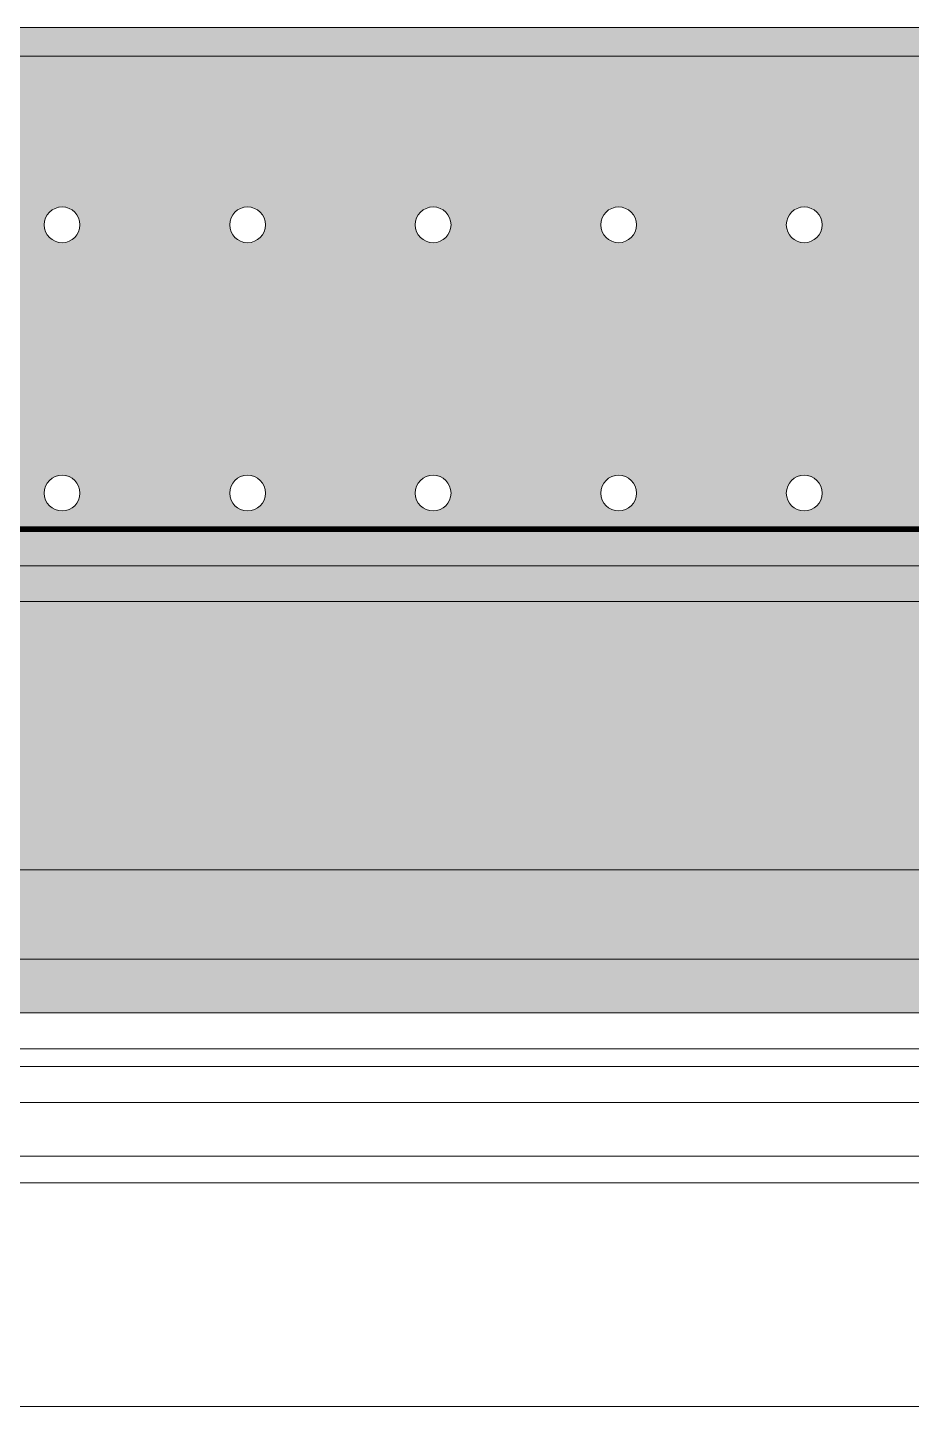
# Model space of a CAD drawing. Header units: millimetres. Extents: x 35144 to 233944, y -8553 to 29000.
# Drawn here: x 82412 to 82906, y 3300 to 4071 of the extents above; entities that cross this region are included whole.
import ezdxf

# ---------------------------------------------------------------- set-up
doc = ezdxf.new("R2010")
doc.units = ezdxf.units.MM
for name, color, linetype, lineweight in [('A-GLAZ', 7, 'Continuous', 9), ('A-GLAZ-1', 7, 'Continuous', 13), ('Оси', 7, 'Continuous', 9)]:
    doc.layers.add(name, color=color, linetype=linetype, lineweight=lineweight)
for name, color, linetype, lineweight, true_color in [('A-WALL-1', 7, 'Continuous', 9, 0xc0c0c0), ('A-WALL-2', 7, 'Continuous', 9, 0xcbc7bf), ('I-WALL-7', 7, 'Continuous', 9, 0xcbc7bf), ('I-WALL-8', 7, 'Continuous', 80, 0xff80c0), ('S-WALL-ANLY', 7, 'Continuous', 13, 0x008040), ('Знаки-1', 9, 'Continuous', 9, 0x808080), ('Знаки-2', 7, 'Continuous', 9, 0xc1bbaf), ('Знаки-4', 7, 'Continuous', 9, 0xaba79f), ('Знаки-5', 7, 'Continuous', 9, 0xd5cdbe), ('Знаки-6', 7, 'Continuous', 9, 0xd1cabb), ('Знаки-7', 7, 'Continuous', 9, 0xccc5b7), ('Знаки-8', 7, 'Continuous', 9, 0xd4ccbd)]:
    doc.layers.add(name, color=color, linetype=linetype, lineweight=lineweight, true_color=true_color)
doc.layers.add('Знаки-3', color=7, linetype='Continuous', lineweight=9, transparency=0.5)

# ---------------------------------------------------------------- blocks, each defined once
blk = doc.blocks.new('120_Окно_СКБ_2Ст - 120_Окно_СКБ_2Ст 2100х2500 _мал створка СЛЕВА_-19967351-План отделки стен 1 этажа в осях 17-23')
at = {"layer": 'A-GLAZ'}
for p, q in [((1050, -5), (-1050, -5)), ((-100, -55), (930, -55)), ((930, -65), (-100, -65))]:
    blk.add_line(p, q, dxfattribs=at)
at = {"layer": 'A-GLAZ-1'}
for p, q in [((980, -35), (-150, -35)), ((-170, -85), (1000, -85)), ((1000, -85), (-170, -85))]:
    blk.add_line(p, q, dxfattribs=at)
blk = doc.blocks.new('Зашивка радиатора_ с перфорацией М5 - Зашивка радиатора_ с перфорацией М5а-33228705-План отделки стен 1 этажа в осях 17-23')
at = {"layer": 'Знаки-3'}
h = blk.add_hatch(color=256, dxfattribs=at)
h.paths.add_polyline_path([(1720, 380), (1720, 371.06), (550, 371.06), (550, 380), (520, 380), (520, 371.06), (-280, 371.53), (-280, 380), (-310, 380), (-310, -179.94), (1750, -179.94), (1750, 380)])
h.paths.add_polyline_path([(1546.25, 90.35), (1551.25, 89.02), (1554.91, 85.35), (1556.25, 80.35), (1554.91, 75.35), (1551.25, 71.69), (1546.25, 70.35), (1541.25, 71.69), (1537.59, 75.35), (1536.25, 80.35), (1537.59, 85.35), (1541.25, 89.02), (1543.66, 90.01)])
h.paths.add_polyline_path([(1650, 90.35), (1655, 89.02), (1658.66, 85.35), (1660, 80.35), (1658.66, 75.35), (1655, 71.69), (1650, 70.35), (1645, 71.69), (1641.34, 75.35), (1640, 80.35), (1641.34, 85.35), (1645, 89.02), (1647.41, 90.01)])
h.paths.add_polyline_path([(197.5, 90.35), (202.5, 89.02), (206.16, 85.35), (207.5, 80.35), (206.16, 75.35), (202.5, 71.69), (197.5, 70.35), (192.5, 71.69), (188.84, 75.35), (187.5, 80.35), (188.84, 85.35), (192.5, 89.02), (194.91, 90.01)])
h.paths.add_polyline_path([(405, 90.35), (410, 89.02), (413.66, 85.35), (415, 80.35), (413.66, 75.35), (410, 71.69), (405, 70.35), (400, 71.69), (396.34, 75.35), (395, 80.35), (396.34, 85.35), (400, 89.02), (402.41, 90.01)])
h.paths.add_polyline_path([(1027.5, 90.35), (1032.5, 89.02), (1036.16, 85.35), (1037.5, 80.35), (1036.16, 75.35), (1032.5, 71.69), (1027.5, 70.35), (1022.5, 71.69), (1018.84, 75.35), (1017.5, 80.35), (1018.84, 85.35), (1022.5, 89.02), (1024.91, 90.01)])
h.paths.add_polyline_path([(716.25, 90.35), (721.25, 89.02), (724.91, 85.35), (726.25, 80.35), (724.91, 75.35), (721.25, 71.69), (716.25, 70.35), (711.25, 71.69), (707.59, 75.35), (706.25, 80.35), (707.59, 85.35), (711.25, 89.02), (713.66, 90.01)])
h.paths.add_polyline_path([(301.25, 90.35), (306.25, 89.02), (309.91, 85.35), (311.25, 80.35), (309.91, 75.35), (306.25, 71.69), (301.25, 70.35), (296.25, 71.69), (292.59, 75.35), (291.25, 80.35), (292.59, 85.35), (296.25, 89.02), (298.66, 90.01)])
h.paths.add_polyline_path([(1442.5, 90.35), (1447.5, 89.02), (1451.16, 85.35), (1452.5, 80.35), (1451.16, 75.35), (1447.5, 71.69), (1442.5, 70.35), (1437.5, 71.69), (1433.84, 75.35), (1432.5, 80.35), (1433.84, 85.35), (1437.5, 89.02), (1439.91, 90.01)])
h.paths.add_polyline_path([(923.75, 90.35), (928.75, 89.02), (932.41, 85.35), (933.75, 80.35), (932.41, 75.35), (928.75, 71.69), (923.75, 70.35), (918.75, 71.69), (915.09, 75.35), (913.75, 80.35), (915.09, 85.35), (918.75, 89.02), (921.16, 90.01)])
h.paths.add_polyline_path([(508.75, 90.35), (513.75, 89.02), (517.41, 85.35), (518.75, 80.35), (517.41, 75.35), (513.75, 71.69), (508.75, 70.35), (503.75, 71.69), (500.09, 75.35), (498.75, 80.35), (500.09, 85.35), (503.75, 89.02), (506.16, 90.01)])
h.paths.add_polyline_path([(820, 90.35), (825, 89.02), (828.66, 85.35), (830, 80.35), (828.66, 75.35), (825, 71.69), (820, 70.35), (815, 71.69), (811.34, 75.35), (810, 80.35), (811.34, 85.35), (815, 89.02), (817.41, 90.01)])
h.paths.add_polyline_path([(1131.25, 90.35), (1136.25, 89.02), (1139.91, 85.35), (1141.25, 80.35), (1139.91, 75.35), (1136.25, 71.69), (1131.25, 70.35), (1126.25, 71.69), (1122.59, 75.35), (1121.25, 80.35), (1122.59, 85.35), (1126.25, 89.02), (1128.66, 90.01)])
h.paths.add_polyline_path([(612.5, 90.35), (617.5, 89.02), (621.16, 85.35), (622.5, 80.35), (621.16, 75.35), (617.5, 71.69), (612.5, 70.35), (607.5, 71.69), (603.84, 75.35), (602.5, 80.35), (603.84, 85.35), (607.5, 89.02), (609.91, 90.01)])
h.paths.add_polyline_path([(1235, 90.35), (1240, 89.02), (1243.66, 85.35), (1245, 80.35), (1243.66, 75.35), (1240, 71.69), (1235, 70.35), (1230, 71.69), (1226.34, 75.35), (1225, 80.35), (1226.34, 85.35), (1230, 89.02), (1232.41, 90.01)])
h.paths.add_polyline_path([(1338.75, 90.35), (1343.75, 89.02), (1347.41, 85.35), (1348.75, 80.35), (1347.41, 75.35), (1343.75, 71.69), (1338.75, 70.35), (1333.75, 71.69), (1330.09, 75.35), (1328.75, 80.35), (1330.09, 85.35), (1333.75, 89.02), (1336.16, 90.01)])
h.paths.add_polyline_path([(-10, 90.35), (-5, 89.02), (-1.34, 85.35), (0, 80.35), (-1.34, 75.35), (-5, 71.69), (-10, 70.35), (-15, 71.69), (-18.66, 75.35), (-20, 80.35), (-18.66, 85.35), (-15, 89.02), (-12.59, 90.01)])
h.paths.add_polyline_path([(93.75, 90.35), (98.75, 89.02), (102.41, 85.35), (103.75, 80.35), (102.41, 75.35), (98.75, 71.69), (93.75, 70.35), (88.75, 71.69), (85.09, 75.35), (83.75, 80.35), (85.09, 85.35), (88.75, 89.02), (91.16, 90.01)])
h.paths.add_polyline_path([(-217.5, 90.35), (-212.5, 89.02), (-208.84, 85.35), (-207.5, 80.35), (-208.84, 75.35), (-212.5, 71.69), (-217.5, 70.35), (-222.5, 71.69), (-226.16, 75.35), (-227.5, 80.35), (-226.16, 85.35), (-222.5, 89.02), (-220.09, 90.01)])
h.paths.add_polyline_path([(-113.75, 90.35), (-108.75, 89.02), (-105.09, 85.35), (-103.75, 80.35), (-105.09, 75.35), (-108.75, 71.69), (-113.75, 70.35), (-118.75, 71.69), (-122.41, 75.35), (-123.75, 80.35), (-122.41, 85.35), (-118.75, 89.02), (-116.34, 90.01)])
h.paths.add_polyline_path([(1546.25, -59.65), (1551.25, -60.98), (1554.91, -64.65), (1556.25, -69.65), (1554.91, -74.65), (1551.25, -78.31), (1546.25, -79.65), (1541.25, -78.31), (1537.59, -74.65), (1536.25, -69.65), (1537.59, -64.65), (1541.25, -60.98), (1543.66, -59.99)])
h.paths.add_polyline_path([(1442.5, -59.65), (1447.5, -60.98), (1451.16, -64.65), (1452.5, -69.65), (1451.16, -74.65), (1447.5, -78.31), (1442.5, -79.65), (1437.5, -78.31), (1433.84, -74.65), (1432.5, -69.65), (1433.84, -64.65), (1437.5, -60.98), (1439.91, -59.99)])
h.paths.add_polyline_path([(1650, -59.65), (1655, -60.98), (1658.66, -64.65), (1660, -69.65), (1658.66, -74.65), (1655, -78.31), (1650, -79.65), (1645, -78.31), (1641.34, -74.65), (1640, -69.65), (1641.34, -64.65), (1645, -60.98), (1647.41, -59.99)])
h.paths.add_polyline_path([(508.75, -59.65), (513.75, -60.98), (517.41, -64.65), (518.75, -69.65), (517.41, -74.65), (513.75, -78.31), (508.75, -79.65), (503.75, -78.31), (500.09, -74.65), (498.75, -69.65), (500.09, -64.65), (503.75, -60.98), (506.16, -59.99)])
h.paths.add_polyline_path([(1235, -59.65), (1240, -60.98), (1243.66, -64.65), (1245, -69.65), (1243.66, -74.65), (1240, -78.31), (1235, -79.65), (1230, -78.31), (1226.34, -74.65), (1225, -69.65), (1226.34, -64.65), (1230, -60.98), (1232.41, -59.99)])
h.paths.add_polyline_path([(820, -59.65), (825, -60.98), (828.66, -64.65), (830, -69.65), (828.66, -74.65), (825, -78.31), (820, -79.65), (815, -78.31), (811.34, -74.65), (810, -69.65), (811.34, -64.65), (815, -60.98), (817.41, -59.99)])
h.paths.add_polyline_path([(923.75, -59.65), (928.75, -60.98), (932.41, -64.65), (933.75, -69.65), (932.41, -74.65), (928.75, -78.31), (923.75, -79.65), (918.75, -78.31), (915.09, -74.65), (913.75, -69.65), (915.09, -64.65), (918.75, -60.98), (921.16, -59.99)])
h.paths.add_polyline_path([(301.25, -59.65), (306.25, -60.98), (309.91, -64.65), (311.25, -69.65), (309.91, -74.65), (306.25, -78.31), (301.25, -79.65), (296.25, -78.31), (292.59, -74.65), (291.25, -69.65), (292.59, -64.65), (296.25, -60.98), (298.66, -59.99)])
h.paths.add_polyline_path([(93.75, -59.65), (98.75, -60.98), (102.41, -64.65), (103.75, -69.65), (102.41, -74.65), (98.75, -78.31), (93.75, -79.65), (88.75, -78.31), (85.09, -74.65), (83.75, -69.65), (85.09, -64.65), (88.75, -60.98), (91.16, -59.99)])
h.paths.add_polyline_path([(1027.5, -59.65), (1032.5, -60.98), (1036.16, -64.65), (1037.5, -69.65), (1036.16, -74.65), (1032.5, -78.31), (1027.5, -79.65), (1022.5, -78.31), (1018.84, -74.65), (1017.5, -69.65), (1018.84, -64.65), (1022.5, -60.98), (1024.91, -59.99)])
h.paths.add_polyline_path([(197.5, -59.65), (202.5, -60.98), (206.16, -64.65), (207.5, -69.65), (206.16, -74.65), (202.5, -78.31), (197.5, -79.65), (192.5, -78.31), (188.84, -74.65), (187.5, -69.65), (188.84, -64.65), (192.5, -60.98), (194.91, -59.99)])
h.paths.add_polyline_path([(716.25, -59.65), (721.25, -60.98), (724.91, -64.65), (726.25, -69.65), (724.91, -74.65), (721.25, -78.31), (716.25, -79.65), (711.25, -78.31), (707.59, -74.65), (706.25, -69.65), (707.59, -64.65), (711.25, -60.98), (713.66, -59.99)])
h.paths.add_polyline_path([(405, -59.65), (410, -60.98), (413.66, -64.65), (415, -69.65), (413.66, -74.65), (410, -78.31), (405, -79.65), (400, -78.31), (396.34, -74.65), (395, -69.65), (396.34, -64.65), (400, -60.98), (402.41, -59.99)])
h.paths.add_polyline_path([(1338.75, -59.65), (1343.75, -60.98), (1347.41, -64.65), (1348.75, -69.65), (1347.41, -74.65), (1343.75, -78.31), (1338.75, -79.65), (1333.75, -78.31), (1330.09, -74.65), (1328.75, -69.65), (1330.09, -64.65), (1333.75, -60.98), (1336.16, -59.99)])
h.paths.add_polyline_path([(612.5, -59.65), (617.5, -60.98), (621.16, -64.65), (622.5, -69.65), (621.16, -74.65), (617.5, -78.31), (612.5, -79.65), (607.5, -78.31), (603.84, -74.65), (602.5, -69.65), (603.84, -64.65), (607.5, -60.98), (609.91, -59.99)])
h.paths.add_polyline_path([(1131.25, -59.65), (1136.25, -60.98), (1139.91, -64.65), (1141.25, -69.65), (1139.91, -74.65), (1136.25, -78.31), (1131.25, -79.65), (1126.25, -78.31), (1122.59, -74.65), (1121.25, -69.65), (1122.59, -64.65), (1126.25, -60.98), (1128.66, -59.99)])
h.paths.add_polyline_path([(-10, -59.65), (-5, -60.98), (-1.34, -64.65), (0, -69.65), (-1.34, -74.65), (-5, -78.31), (-10, -79.65), (-15, -78.31), (-18.66, -74.65), (-20, -69.65), (-18.66, -64.65), (-15, -60.98), (-12.59, -59.99)])
h.paths.add_polyline_path([(-217.5, -59.65), (-212.5, -60.98), (-208.84, -64.65), (-207.5, -69.65), (-208.84, -74.65), (-212.5, -78.31), (-217.5, -79.65), (-222.5, -78.31), (-226.16, -74.65), (-227.5, -69.65), (-226.16, -64.65), (-222.5, -60.98), (-220.09, -59.99)])
h.paths.add_polyline_path([(-113.75, -59.65), (-108.75, -60.98), (-105.09, -64.65), (-103.75, -69.65), (-105.09, -74.65), (-108.75, -78.31), (-113.75, -79.65), (-118.75, -78.31), (-122.41, -74.65), (-123.75, -69.65), (-122.41, -64.65), (-118.75, -60.98), (-116.34, -59.99)])
for points in [[(1735.6, -163.94), (-310, -163.94), (-310, -179.94), (1750, -178.87), (1750, -163.94), (1736.12, -163.94)], [(920, -163.94), (900, -163.94), (900.68, -179.94), (940, -179.94), (939.32, -163.94), (925.18, -163.94)], [(937.32, -163.94), (900, -163.94), (900.68, -179.94), (940, -179.94), (939.32, -163.94)], [(927.07, -163.94), (910, -163.94), (910.34, -179.94), (930, -179.94), (929.66, -163.94), (928.66, -163.94)], [(927.07, -163.94), (910, -163.94), (910.34, -179.94), (930, -179.94), (929.66, -163.94), (928.66, -163.94)], [(1025, -163.94), (1000, -163.94), (1000.68, -179.94), (1040, -179.94), (1039.32, -163.94), (1025.18, -163.94)], [(1010.34, -163.94), (1000, -163.94), (1000.68, -179.94), (1040, -179.94), (1039.32, -163.94), (1011.34, -163.94)], [(1012.93, -163.94), (1010, -163.94), (1010.34, -179.94), (1030, -179.94), (1029.66, -163.94), (1014.82, -163.94)], [(1010.34, -163.94), (1010, -163.94), (1010.34, -179.94), (1030, -179.94), (1029.66, -163.94), (1011.34, -163.94)], [(1134.14, -163.94), (1100, -163.94), (1100.68, -179.94), (1140, -179.94), (1139.32, -163.94), (1137.32, -163.94)], [(1128.66, -163.94), (1100, -163.94), (1100.68, -179.94), (1140, -179.94), (1139.32, -163.94), (1129.66, -163.94)], [(1110.34, -163.94), (1110, -163.94), (1110.34, -179.94), (1130, -179.94), (1129.66, -163.94), (1111.34, -163.94)], [(1110.34, -163.94), (1110, -163.94), (1110.34, -179.94), (1130, -179.94), (1129.66, -163.94), (1111.34, -163.94)], [(1220, -163.94), (1200, -163.94), (1200.68, -179.94), (1240, -179.94), (1239.32, -163.94), (1225.18, -163.94)], [(1228.66, -163.94), (1200, -163.94), (1200.68, -179.94), (1240, -179.94), (1239.32, -163.94), (1229.66, -163.94)], [(1210.34, -163.94), (1210, -163.94), (1210.34, -179.94), (1230, -179.94), (1229.66, -163.94), (1211.34, -163.94)], [(1210.34, -163.94), (1210, -163.94), (1210.34, -179.94), (1230, -179.94), (1229.66, -163.94), (1211.34, -163.94)], [(1325.18, -163.94), (1300, -163.94), (1300.68, -179.94), (1340, -179.94), (1339.32, -163.94), (1327.07, -163.94)], [(1300, -163.94), (1300.68, -179.94), (1340, -179.94), (1339.32, -163.94), (1300.68, -163.94)], [(1310.34, -163.94), (1310, -163.94), (1310.34, -179.94), (1330, -179.94), (1329.66, -163.94), (1311.34, -163.94)], [(1310.34, -163.94), (1310, -163.94), (1310.34, -179.94), (1330, -179.94), (1329.66, -163.94), (1311.34, -163.94)]]:
    blk.add_hatch(color=256, dxfattribs=at).paths.add_polyline_path(points)
at = {"layer": 'Знаки-1'}
blk.add_line((-310, -179.94), (1750, -179.94), dxfattribs=at)
for centre, start, end in [((923.75, 80.35), 0, 180), ((1027.5, 80.35), 0, 180), ((1131.25, 80.35), 0, 180), ((1235, 80.35), 0, 180), ((1338.75, 80.35), 0, 180), ((923.75, 80.35), 180, 360), ((1027.5, 80.35), 180, 0), ((1131.25, 80.35), 180, 360), ((1235, 80.35), 180, 0), ((1338.75, 80.35), 180, 0), ((923.75, -69.65), 0, 180), ((1027.5, -69.65), 0, 180), ((1131.25, -69.65), 0, 180), ((1235, -69.65), 0, 180), ((1338.75, -69.65), 0, 180), ((923.75, -69.65), 180, 0), ((1027.5, -69.65), 180, 0), ((1131.25, -69.65), 180, 0), ((1235, -69.65), 180, 0), ((1338.75, -69.65), 180, 0)]:
    blk.add_arc(centre, 10, start, end, dxfattribs=at)
at = {"layer": 'Знаки-2'}
for p, q in [((900, -163.94), (840, -163.94)), ((900, -163.94), (940, -163.94)), ((940, -163.94), (900, -163.94)), ((1000, -163.94), (940, -163.94)), ((1000, -163.94), (1010, -163.94)), ((1010, -163.94), (1000, -163.94)), ((1010, -163.94), (1030, -163.94)), ((1030, -163.94), (1010, -163.94)), ((1030, -163.94), (1040, -163.94)), ((1040, -163.94), (1030, -163.94)), ((1100, -163.94), (1040, -163.94)), ((1100, -163.94), (1140, -163.94)), ((1140, -163.94), (1100, -163.94)), ((1200, -163.94), (1140, -163.94)), ((1200, -163.94), (1240, -163.94)), ((1240, -163.94), (1200, -163.94)), ((1300, -163.94), (1240, -163.94)), ((1300, -163.94), (1310, -163.94)), ((1310, -163.94), (1300, -163.94)), ((1310, -163.94), (1330, -163.94)), ((1330, -163.94), (1310, -163.94)), ((1330, -163.94), (1340, -163.94)), ((1340, -163.94), (1330, -163.94)), ((1400, -163.94), (1340, -163.94)), ((840, -179.94), (900, -179.94)), ((900, -179.94), (940, -179.94)), ((940, -179.94), (900, -179.94)), ((940, -179.94), (1000, -179.94)), ((1000, -179.94), (1010, -179.94)), ((1010, -179.94), (1000, -179.94)), ((1010, -179.94), (1030, -179.94)), ((1030, -179.94), (1010, -179.94)), ((1030, -179.94), (1040, -179.94)), ((1040, -179.94), (1030, -179.94)), ((1040, -179.94), (1100, -179.94)), ((1100, -179.94), (1140, -179.94)), ((1140, -179.94), (1100, -179.94)), ((1140, -179.94), (1200, -179.94)), ((1200, -179.94), (1240, -179.94)), ((1240, -179.94), (1200, -179.94)), ((1240, -179.94), (1300, -179.94)), ((1300, -179.94), (1310, -179.94)), ((1310, -179.94), (1300, -179.94)), ((1310, -179.94), (1330, -179.94)), ((1330, -179.94), (1310, -179.94)), ((1330, -179.94), (1340, -179.94)), ((1340, -179.94), (1330, -179.94)), ((1340, -179.94), (1400, -179.94))]:
    blk.add_line(p, q, dxfattribs=at)
at = {"layer": 'Знаки-4'}
for p, q in [((-262.14, -163.94), (1700.94, -163.94)), ((1750, -179.94), (-310, -179.94)), ((1750, -179.94), (-310, -179.94))]:
    blk.add_line(p, q, dxfattribs=at)
for centre, start, end in [((923.75, 80.35), 0, 180), ((1027.5, 80.35), 0, 180), ((1131.25, 80.35), 0, 180), ((1235, 80.35), 0, 180), ((1338.75, 80.35), 0, 180), ((923.75, 80.35), 180, 360), ((1027.5, 80.35), 180, 360), ((1131.25, 80.35), 180, 360), ((1235, 80.35), 180, 0), ((1338.75, 80.35), 180, 360), ((923.75, -69.65), 0, 180), ((1027.5, -69.65), 0, 180), ((1131.25, -69.65), 0, 180), ((1235, -69.65), 0, 180), ((1338.75, -69.65), 0, 180), ((923.75, -69.65), 180, 360), ((1027.5, -69.65), 180, 360), ((1131.25, -69.65), 180, 360), ((1235, -69.65), 180, 360), ((1338.75, -69.65), 180, 360)]:
    blk.add_arc(centre, 10, start, end, dxfattribs=at)
at = {"layer": 'Знаки-5'}
for p, q in [((914.82, -163.94), (911.34, -163.94)), ((925, -163.94), (915, -163.94)), ((928.66, -163.94), (925.18, -163.94)), ((1014.82, -163.94), (1011.34, -163.94)), ((1025, -163.94), (1015, -163.94)), ((1028.66, -163.94), (1025.18, -163.94)), ((1114.82, -163.94), (1111.34, -163.94)), ((1125, -163.94), (1115, -163.94)), ((1128.66, -163.94), (1125.18, -163.94)), ((1214.82, -163.94), (1211.34, -163.94)), ((1225, -163.94), (1215, -163.94)), ((1228.66, -163.94), (1225.18, -163.94)), ((1314.82, -163.94), (1311.34, -163.94)), ((1325, -163.94), (1315, -163.94)), ((1328.66, -163.94), (1325.18, -163.94)), ((911.34, -179.94), (914.82, -179.94)), ((915, -179.94), (925, -179.94)), ((925.18, -179.94), (928.66, -179.94)), ((1011.34, -179.94), (1014.82, -179.94)), ((1015, -179.94), (1025, -179.94)), ((1025.18, -179.94), (1028.66, -179.94)), ((1111.34, -179.94), (1114.82, -179.94)), ((1115, -179.94), (1125, -179.94)), ((1125.18, -179.94), (1128.66, -179.94)), ((1211.34, -179.94), (1214.82, -179.94)), ((1215, -179.94), (1225, -179.94)), ((1225.18, -179.94), (1228.66, -179.94)), ((1311.34, -179.94), (1314.82, -179.94)), ((1315, -179.94), (1325, -179.94)), ((1325.18, -179.94), (1328.66, -179.94))]:
    blk.add_line(p, q, dxfattribs=at)
at = {"layer": 'Знаки-6'}
for p, q in [((910, -163.94), (900.68, -163.94)), ((911.28, -163.94), (914.82, -163.94)), ((914.82, -163.94), (911.28, -163.94)), ((915, -163.94), (925, -163.94)), ((925, -163.94), (915, -163.94)), ((925.18, -163.94), (928.72, -163.94)), ((928.72, -163.94), (925.18, -163.94)), ((939.32, -163.94), (930, -163.94)), ((1010, -163.94), (1000.68, -163.94)), ((1010, -163.94), (1014.81, -163.94)), ((1014.81, -163.94), (1010, -163.94)), ((1015, -163.94), (1025, -163.94)), ((1025, -163.94), (1015, -163.94)), ((1025.19, -163.94), (1030, -163.94)), ((1030, -163.94), (1025.19, -163.94)), ((1039.32, -163.94), (1030, -163.94)), ((1110, -163.94), (1100.68, -163.94)), ((1110, -163.94), (1114.81, -163.94)), ((1114.81, -163.94), (1110, -163.94)), ((1115, -163.94), (1125, -163.94)), ((1125, -163.94), (1115, -163.94)), ((1125.19, -163.94), (1130, -163.94)), ((1130, -163.94), (1125.19, -163.94)), ((1139.32, -163.94), (1130, -163.94)), ((1210, -163.94), (1200.68, -163.94)), ((1211.28, -163.94), (1214.82, -163.94)), ((1214.82, -163.94), (1211.28, -163.94)), ((1215, -163.94), (1225, -163.94)), ((1225, -163.94), (1215, -163.94)), ((1225.18, -163.94), (1228.72, -163.94)), ((1228.72, -163.94), (1225.18, -163.94)), ((1239.32, -163.94), (1230, -163.94)), ((1310, -163.94), (1300.68, -163.94)), ((1310, -163.94), (1314.81, -163.94)), ((1314.81, -163.94), (1310, -163.94)), ((1315, -163.94), (1325, -163.94)), ((1325, -163.94), (1315, -163.94)), ((1325.19, -163.94), (1330, -163.94)), ((1330, -163.94), (1325.19, -163.94)), ((1334.14, -163.94), (1330, -163.94)), ((1339.32, -163.94), (1335.29, -163.94)), ((900.68, -179.94), (910, -179.94)), ((911.28, -179.94), (914.82, -179.94)), ((914.82, -179.94), (911.28, -179.94)), ((915, -179.94), (920, -179.94)), ((920, -179.94), (915, -179.94)), ((920, -179.94), (925, -179.94)), ((925, -179.94), (920, -179.94)), ((925.18, -179.94), (928.72, -179.94)), ((928.72, -179.94), (925.18, -179.94)), ((930, -179.94), (939.32, -179.94)), ((1000.68, -179.94), (1010, -179.94)), ((1010, -179.94), (1014.81, -179.94)), ((1011.34, -179.94), (1010, -179.94)), ((1014.81, -179.94), (1011.34, -179.94)), ((1015, -179.94), (1025, -179.94)), ((1025, -179.94), (1015, -179.94)), ((1025.19, -179.94), (1030, -179.94)), ((1030, -179.94), (1025.19, -179.94)), ((1030, -179.94), (1039.32, -179.94)), ((1100.68, -179.94), (1110, -179.94)), ((1110, -179.94), (1114.81, -179.94)), ((1114.81, -179.94), (1110, -179.94)), ((1115, -179.94), (1125, -179.94)), ((1117.41, -179.94), (1115, -179.94)), ((1125, -179.94), (1117.41, -179.94)), ((1125.19, -179.94), (1130, -179.94)), ((1130, -179.94), (1125.19, -179.94)), ((1130, -179.94), (1139.32, -179.94)), ((1200.68, -179.94), (1210, -179.94)), ((1211.28, -179.94), (1214.82, -179.94)), ((1214.82, -179.94), (1211.28, -179.94)), ((1215, -179.94), (1220, -179.94)), ((1225, -179.94), (1215, -179.94)), ((1220, -179.94), (1225, -179.94)), ((1225.18, -179.94), (1228.72, -179.94)), ((1228.72, -179.94), (1225.18, -179.94)), ((1230, -179.94), (1239.32, -179.94)), ((1300.68, -179.94), (1310, -179.94)), ((1310, -179.94), (1312.93, -179.94)), ((1310.34, -179.94), (1310, -179.94)), ((1311.34, -179.94), (1310.34, -179.94)), ((1312.93, -179.94), (1311.34, -179.94)), ((1312.93, -179.94), (1314.81, -179.94)), ((1314.81, -179.94), (1312.93, -179.94)), ((1315, -179.94), (1320, -179.94)), ((1317.41, -179.94), (1315, -179.94)), ((1320, -179.94), (1317.41, -179.94)), ((1320, -179.94), (1325, -179.94)), ((1322.59, -179.94), (1320, -179.94)), ((1325, -179.94), (1322.59, -179.94)), ((1325.19, -179.94), (1330, -179.94)), ((1327.07, -179.94), (1325.19, -179.94)), ((1328.66, -179.94), (1327.07, -179.94)), ((1329.66, -179.94), (1328.66, -179.94)), ((1330, -179.94), (1329.66, -179.94)), ((1330, -179.94), (1334.14, -179.94)), ((1335.29, -179.94), (1339.32, -179.94))]:
    blk.add_line(p, q, dxfattribs=at)
at = {"layer": 'Знаки-7'}
for p, q in [((900, -163.94), (910, -163.94)), ((910, -163.94), (900, -163.94)), ((910, -163.94), (911.34, -163.94)), ((914.81, -163.94), (910, -163.94)), ((911.34, -163.94), (914.81, -163.94)), ((915, -163.94), (917.41, -163.94)), ((925, -163.94), (915, -163.94)), ((917.41, -163.94), (920, -163.94)), ((920, -163.94), (925, -163.94)), ((925.19, -163.94), (930, -163.94)), ((930, -163.94), (925.19, -163.94)), ((930, -163.94), (940, -163.94)), ((939.32, -163.94), (930, -163.94)), ((940, -163.94), (939.32, -163.94)), ((1000, -163.94), (1010, -163.94)), ((1005.86, -163.94), (1000, -163.94)), ((1010, -163.94), (1005.86, -163.94)), ((1011.28, -163.94), (1014.82, -163.94)), ((1014.82, -163.94), (1011.28, -163.94)), ((1015, -163.94), (1025, -163.94)), ((1025, -163.94), (1015, -163.94)), ((1025.18, -163.94), (1028.72, -163.94)), ((1028.72, -163.94), (1025.18, -163.94)), ((1030, -163.94), (1040, -163.94)), ((1040, -163.94), (1030, -163.94)), ((1100, -163.94), (1110, -163.94)), ((1110, -163.94), (1100, -163.94)), ((1110, -163.94), (1114.81, -163.94)), ((1114.81, -163.94), (1110, -163.94)), ((1115, -163.94), (1125, -163.94)), ((1125, -163.94), (1115, -163.94)), ((1125.19, -163.94), (1130, -163.94)), ((1130, -163.94), (1125.19, -163.94)), ((1130, -163.94), (1140, -163.94)), ((1140, -163.94), (1130, -163.94)), ((1200, -163.94), (1210, -163.94)), ((1200.68, -163.94), (1200, -163.94)), ((1210, -163.94), (1200.68, -163.94)), ((1210, -163.94), (1214.81, -163.94)), ((1214.81, -163.94), (1210, -163.94)), ((1215, -163.94), (1225, -163.94)), ((1225, -163.94), (1215, -163.94)), ((1225.19, -163.94), (1230, -163.94)), ((1230, -163.94), (1225.19, -163.94)), ((1230, -163.94), (1240, -163.94)), ((1234.14, -163.94), (1230, -163.94)), ((1240, -163.94), (1234.14, -163.94)), ((1300, -163.94), (1310, -163.94)), ((1310, -163.94), (1300, -163.94)), ((1311.28, -163.94), (1314.82, -163.94)), ((1314.82, -163.94), (1311.28, -163.94)), ((1315, -163.94), (1325, -163.94)), ((1325, -163.94), (1315, -163.94)), ((1325.18, -163.94), (1328.72, -163.94)), ((1328.72, -163.94), (1325.18, -163.94)), ((1330, -163.94), (1340, -163.94)), ((1339.32, -163.94), (1330, -163.94)), ((1340, -163.94), (1339.32, -163.94)), ((900, -179.94), (902.68, -179.94)), ((910, -179.94), (900, -179.94)), ((902.68, -179.94), (910, -179.94)), ((910, -179.94), (914.81, -179.94)), ((914.81, -179.94), (910, -179.94)), ((915, -179.94), (925, -179.94)), ((920, -179.94), (915, -179.94)), ((925, -179.94), (920, -179.94)), ((925.19, -179.94), (930, -179.94)), ((930, -179.94), (925.19, -179.94)), ((930, -179.94), (940, -179.94)), ((940, -179.94), (930, -179.94)), ((1000, -179.94), (1010, -179.94)), ((1010, -179.94), (1000, -179.94)), ((1011.28, -179.94), (1014.82, -179.94)), ((1014.82, -179.94), (1011.28, -179.94)), ((1015, -179.94), (1025, -179.94)), ((1025, -179.94), (1015, -179.94)), ((1025.18, -179.94), (1028.72, -179.94)), ((1028.72, -179.94), (1025.18, -179.94)), ((1030, -179.94), (1040, -179.94)), ((1040, -179.94), (1030, -179.94)), ((1100, -179.94), (1110, -179.94)), ((1110, -179.94), (1100, -179.94)), ((1110, -179.94), (1114.81, -179.94)), ((1114.81, -179.94), (1110, -179.94)), ((1115, -179.94), (1125, -179.94)), ((1125, -179.94), (1115, -179.94)), ((1125.19, -179.94), (1130, -179.94)), ((1128.66, -179.94), (1125.19, -179.94)), ((1130, -179.94), (1128.66, -179.94)), ((1130, -179.94), (1140, -179.94)), ((1140, -179.94), (1130, -179.94)), ((1200, -179.94), (1210, -179.94)), ((1210, -179.94), (1200, -179.94)), ((1210, -179.94), (1211.34, -179.94)), ((1214.81, -179.94), (1210, -179.94)), ((1211.34, -179.94), (1214.81, -179.94)), ((1215, -179.94), (1220, -179.94)), ((1225, -179.94), (1215, -179.94)), ((1220, -179.94), (1225, -179.94)), ((1225.19, -179.94), (1230, -179.94)), ((1230, -179.94), (1225.19, -179.94)), ((1230, -179.94), (1240, -179.94)), ((1240, -179.94), (1230, -179.94)), ((1300, -179.94), (1310, -179.94)), ((1302.68, -179.94), (1300, -179.94)), ((1310, -179.94), (1302.68, -179.94)), ((1311.28, -179.94), (1314.82, -179.94)), ((1314.82, -179.94), (1311.28, -179.94)), ((1315, -179.94), (1320, -179.94)), ((1320, -179.94), (1315, -179.94)), ((1320, -179.94), (1325, -179.94)), ((1325, -179.94), (1320, -179.94)), ((1325.18, -179.94), (1328.72, -179.94)), ((1328.72, -179.94), (1325.18, -179.94)), ((1330, -179.94), (1337.32, -179.94)), ((1340, -179.94), (1330, -179.94)), ((1337.32, -179.94), (1340, -179.94))]:
    blk.add_line(p, q, dxfattribs=at)
at = {"layer": 'Знаки-8'}
for p, q in [((910, -163.94), (912.93, -163.94)), ((914.81, -163.94), (910, -163.94)), ((912.93, -163.94), (914.81, -163.94)), ((915, -163.94), (922.59, -163.94)), ((925, -163.94), (915, -163.94)), ((922.59, -163.94), (925, -163.94)), ((925.19, -163.94), (928.66, -163.94)), ((929.66, -163.94), (925.19, -163.94)), ((928.66, -163.94), (930, -163.94)), ((930, -163.94), (929.66, -163.94)), ((1011.28, -163.94), (1014.82, -163.94)), ((1014.82, -163.94), (1011.28, -163.94)), ((1015, -163.94), (1025, -163.94)), ((1025, -163.94), (1015, -163.94)), ((1025.18, -163.94), (1028.72, -163.94)), ((1028.72, -163.94), (1025.18, -163.94)), ((1111.28, -163.94), (1114.82, -163.94)), ((1114.82, -163.94), (1111.28, -163.94)), ((1115, -163.94), (1125, -163.94)), ((1125, -163.94), (1115, -163.94)), ((1125.18, -163.94), (1128.72, -163.94)), ((1128.72, -163.94), (1125.18, -163.94)), ((1210, -163.94), (1214.81, -163.94)), ((1214.81, -163.94), (1210, -163.94)), ((1215, -163.94), (1225, -163.94)), ((1225, -163.94), (1215, -163.94)), ((1225.19, -163.94), (1230, -163.94)), ((1230, -163.94), (1225.19, -163.94)), ((1311.28, -163.94), (1314.82, -163.94)), ((1314.82, -163.94), (1311.28, -163.94)), ((1315, -163.94), (1325, -163.94)), ((1325, -163.94), (1315, -163.94)), ((1325.18, -163.94), (1328.72, -163.94)), ((1328.72, -163.94), (1325.18, -163.94)), ((910, -179.94), (914.81, -179.94)), ((912.93, -179.94), (910, -179.94)), ((914.81, -179.94), (912.93, -179.94)), ((915, -179.94), (920, -179.94)), ((922.59, -179.94), (915, -179.94)), ((920, -179.94), (925, -179.94)), ((925, -179.94), (922.59, -179.94)), ((925.19, -179.94), (930, -179.94)), ((930, -179.94), (925.19, -179.94)), ((1011.28, -179.94), (1014.82, -179.94)), ((1014.82, -179.94), (1011.28, -179.94)), ((1015, -179.94), (1025, -179.94)), ((1025, -179.94), (1015, -179.94)), ((1025.18, -179.94), (1028.72, -179.94)), ((1028.72, -179.94), (1025.18, -179.94)), ((1111.28, -179.94), (1114.82, -179.94)), ((1114.82, -179.94), (1111.28, -179.94)), ((1115, -179.94), (1125, -179.94)), ((1125, -179.94), (1115, -179.94)), ((1125.18, -179.94), (1128.72, -179.94)), ((1128.72, -179.94), (1125.18, -179.94)), ((1210, -179.94), (1214.81, -179.94)), ((1214.81, -179.94), (1210, -179.94)), ((1215, -179.94), (1225, -179.94)), ((1217.41, -179.94), (1215, -179.94)), ((1225, -179.94), (1217.41, -179.94)), ((1225.19, -179.94), (1230, -179.94)), ((1230, -179.94), (1225.19, -179.94)), ((1311.28, -179.94), (1314.82, -179.94)), ((1314.82, -179.94), (1311.28, -179.94)), ((1315, -179.94), (1325, -179.94)), ((1325, -179.94), (1315, -179.94)), ((1325.18, -179.94), (1328.72, -179.94)), ((1328.72, -179.94), (1325.18, -179.94))]:
    blk.add_line(p, q, dxfattribs=at)

msp = doc.modelspace()

# ---------------------------------------------------------------- linework, layer by layer
at = {"layer": 'A-WALL-1'}
msp.add_line((75858, 3300), (84950, 3300), dxfattribs=at)
at = {"layer": 'A-WALL-2'}
msp.add_line((82092.66, 3750), (83918.11, 3750), dxfattribs=at)
at = {"layer": 'I-WALL-7'}
for p, q in [((82098.75, 3770), (84007.79, 3770)), ((84025.73, 3550), (82075.28, 3550))]:
    msp.add_line(p, q, dxfattribs=at)
at = {"layer": 'I-WALL-8'}
for p, q in [((84179, 3791), (81851, 3791)), ((82000, 3790), (84100, 3790))]:
    msp.add_line(p, q, dxfattribs=at)
at = {"layer": 'S-WALL-ANLY'}
msp.add_line((84100, 3425), (82000, 3425), dxfattribs=at)
at = {"layer": 'Оси'}
msp.add_line((82200, 3600), (84700, 3600), dxfattribs=at)

# ---------------------------------------------------------------- block references
at = {"layer": 'A-GLAZ', "rotation": 180}
msp.add_blockref('120_Окно_СКБ_2Ст - 120_Окно_СКБ_2Ст 2100х2500 _мал створка СЛЕВА_-19967351-План отделки стен 1 этажа в осях 17-23', (83050, 3435), dxfattribs=at)
at = {"layer": 'Знаки-6', "rotation": 180}
msp.add_blockref('Зашивка радиатора_ с перфорацией М5 - Зашивка радиатора_ с перфорацией М5а-33228705-План отделки стен 1 этажа в осях 17-23', (83770, 3891.06), dxfattribs=at)

doc.saveas('drawing.dxf')
